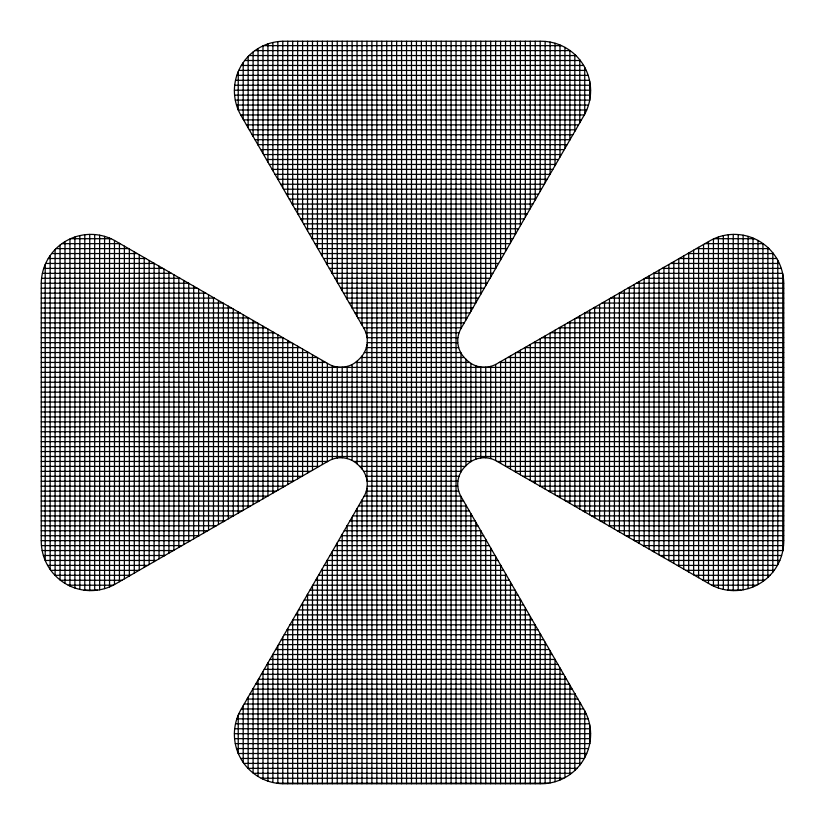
<?xml version="1.0" encoding="UTF-8"?>
<svg xmlns="http://www.w3.org/2000/svg" width="825" height="825" viewBox="0 0 825 825"><rect width="100%" height="100%" fill="white"/><g stroke="black" fill="none" stroke-linecap="round" stroke-linejoin="round"><path stroke-width="1.24" d="M263.484 45.653L561.516 45.653M254.935 50.603L570.065 50.603M249.088 55.553L575.912 55.553M244.716 60.503L580.284 60.503M241.343 65.453L583.657 65.453M238.776 70.403L586.224 70.403M236.847 75.353L588.153 75.353M235.507 80.303L589.493 80.303M234.702 85.253L590.298 85.253M234.403 90.203L590.597 90.203M234.589 95.153L590.411 95.153M235.29 100.103L589.71 100.103M236.507 105.053L588.493 105.053M238.291 110.003L586.709 110.003M240.714 114.953L584.286 114.953M243.571 119.903L581.429 119.903M246.428 124.853L578.572 124.853M249.284 129.803L575.716 129.803M252.141 134.753L572.859 134.753M254.997 139.703L570.003 139.703M257.854 144.653L567.146 144.653M260.721 149.603L564.279 149.603M263.577 154.553L561.423 154.553M266.434 159.503L558.566 159.503M269.29 164.453L555.71 164.453M272.147 169.403L552.853 169.403M275.003 174.353L549.997 174.353M277.86 179.303L547.14 179.303M280.717 184.253L544.283 184.253M283.583 189.203L541.417 189.203M286.44 194.153L538.56 194.153M289.297 199.103L535.703 199.103M292.153 204.053L532.847 204.053M295.01 209.003L529.99 209.003M297.866 213.953L527.134 213.953M300.723 218.903L524.277 218.903M303.579 223.853L521.421 223.853M306.446 228.803L518.554 228.803M309.303 233.753L515.697 233.753M70.558 238.703L110.942 238.703M312.159 238.703L512.841 238.703M714.058 238.703L754.442 238.703M61.927 243.653L120.048 243.653M315.016 243.653L509.984 243.653M704.952 243.653L763.073 243.653M56.038 248.603L128.618 248.603M317.873 248.603L507.127 248.603M696.382 248.603L768.962 248.603M51.645 253.553L137.197 253.553M320.729 253.553L504.271 253.553M687.803 253.553L773.355 253.553M48.262 258.503L145.767 258.503M323.586 258.503L501.414 258.503M679.233 258.503L776.738 258.503M45.664 263.453L154.337 263.453M326.442 263.453L498.558 263.453M670.663 263.453L779.336 263.453M43.735 268.403L162.917 268.403M329.309 268.403L495.691 268.403M662.083 268.403L781.265 268.403M42.384 273.353L171.487 273.353M332.166 273.353L492.834 273.353M653.513 273.353L782.616 273.353M41.57 278.303L180.067 278.303M335.022 278.303L489.978 278.303M644.933 278.303L783.43 278.303M41.25 283.253L188.636 283.253M337.879 283.253L487.121 283.253M636.364 283.253L783.75 283.253M41.25 288.203L197.206 288.203M340.735 288.203L484.265 288.203M627.794 288.203L783.75 288.203M41.25 293.153L205.786 293.153M343.592 293.153L481.408 293.153M619.214 293.153L783.75 293.153M41.25 298.103L214.356 298.103M346.448 298.103L478.552 298.103M610.644 298.103L783.75 298.103M41.25 303.053L222.936 303.053M349.315 303.053L475.685 303.053M602.064 303.053L783.75 303.053M41.25 308.003L231.505 308.003M352.172 308.003L472.828 308.003M593.495 308.003L783.75 308.003M41.25 312.953L240.075 312.953M355.028 312.953L469.972 312.953M584.925 312.953L783.75 312.953M41.25 317.903L248.655 317.903M357.885 317.903L467.115 317.903M576.345 317.903L783.75 317.903M41.25 322.853L257.225 322.853M360.742 322.853L464.258 322.853M567.775 322.853L783.75 322.853M41.25 327.803L265.794 327.803M363.598 327.803L461.402 327.803M559.206 327.803L783.75 327.803M41.25 332.753L274.374 332.753M365.929 332.753L459.071 332.753M550.626 332.753L783.75 332.753M41.25 337.703L282.944 337.703M367.073 337.703L457.927 337.703M542.056 337.703L783.75 337.703M41.25 342.653L291.524 342.653M367.197 342.653L457.803 342.653M533.476 342.653L783.75 342.653M41.25 347.603L300.094 347.603M366.31 347.603L458.69 347.603M524.906 347.603L783.75 347.603M41.25 352.553L308.663 352.553M364.289 352.553L460.711 352.553M516.337 352.553L783.75 352.553M41.25 357.503L317.243 357.503M360.772 357.503L464.228 357.503M507.757 357.503L783.75 357.503M41.25 362.453L325.813 362.453M355.451 362.453L469.549 362.453M499.187 362.453L783.75 362.453M41.25 367.403L783.75 367.403M41.25 372.353L783.75 372.353M41.25 377.303L783.75 377.303M41.25 382.253L783.75 382.253M41.25 387.203L783.75 387.203M41.25 392.153L783.75 392.153M41.25 397.103L783.75 397.103M41.25 402.053L783.75 402.053M41.25 407.003L783.75 407.003M41.25 411.953L783.75 411.953M41.25 416.903L783.75 416.903M41.25 421.853L783.75 421.853M41.25 426.803L783.75 426.803M41.25 431.753L783.75 431.753M41.25 436.703L783.75 436.703M41.25 441.653L783.75 441.653M41.25 446.603L783.75 446.603M41.25 451.553L783.75 451.553M41.25 456.503L783.75 456.503M41.25 461.453L327.711 461.453M353.832 461.453L471.168 461.453M497.289 461.453L783.75 461.453M41.25 466.403L319.141 466.403M359.7 466.403L465.3 466.403M505.859 466.403L783.75 466.403M41.25 471.353L310.561 471.353M363.66 471.353L461.34 471.353M514.439 471.353L783.75 471.353M41.25 476.303L301.991 476.303M365.97 476.303L459.03 476.303M523.009 476.303L783.75 476.303M41.25 481.253L293.422 481.253M367.094 481.253L457.906 481.253M531.578 481.253L783.75 481.253M41.25 486.203L284.842 486.203M367.187 486.203L457.813 486.203M540.158 486.203L783.75 486.203M41.25 491.153L276.272 491.153M366.279 491.153L458.721 491.153M548.728 491.153L783.75 491.153M41.25 496.103L267.692 496.103M364.227 496.103L460.773 496.103M557.308 496.103L783.75 496.103M41.25 501.053L259.122 501.053M361.371 501.053L463.629 501.053M565.878 501.053L783.75 501.053M41.25 506.003L250.553 506.003M358.514 506.003L466.486 506.003M574.447 506.003L783.75 506.003M41.25 510.953L241.972 510.953M355.657 510.953L469.343 510.953M583.028 510.953L783.75 510.953M41.25 515.903L233.403 515.903M352.801 515.903L472.199 515.903M591.597 515.903L783.75 515.903M41.25 520.853L224.833 520.853M349.944 520.853L475.056 520.853M600.167 520.853L783.75 520.853M41.25 525.803L216.253 525.803M347.088 525.803L477.912 525.803M608.747 525.803L783.75 525.803M41.25 530.753L207.683 530.753M344.231 530.753L480.769 530.753M617.317 530.753L783.75 530.753M41.25 535.703L199.103 535.703M341.364 535.703L483.636 535.703M625.897 535.703L783.75 535.703M41.25 540.653L190.534 540.653M338.508 540.653L486.492 540.653M634.466 540.653L783.75 540.653M41.456 545.603L181.964 545.603M335.651 545.603L489.349 545.603M643.036 545.603L783.544 545.603M42.158 550.553L173.384 550.553M332.795 550.553L492.205 550.553M651.616 550.553L782.842 550.553M43.395 555.503L164.814 555.503M329.938 555.503L495.062 555.503M660.186 555.503L781.605 555.503M156.234 560.453L45.189 560.453L45.189 264.547M327.082 560.453L497.918 560.453M668.766 560.453L779.811 560.453M47.623 565.403L147.665 565.403M324.225 565.403L500.775 565.403M677.335 565.403L777.377 565.403M50.81 570.353L139.095 570.353M321.368 570.353L503.632 570.353M685.905 570.353L774.19 570.353M54.966 575.303L130.515 575.303M318.502 575.303L506.498 575.303M694.485 575.303L770.034 575.303M60.452 580.253L121.945 580.253M315.645 580.253L509.355 580.253M703.055 580.253L764.548 580.253M68.258 585.203L113.242 585.203M312.788 585.203L512.212 585.203M711.758 585.203L756.742 585.203M84.067 590.153L97.433 590.153M309.932 590.153L515.068 590.153M727.567 590.153L740.933 590.153M307.075 595.103L517.925 595.103M304.219 600.053L520.781 600.053M301.362 605.003L523.638 605.003M298.506 609.953L526.494 609.953M295.639 614.903L529.361 614.903M292.782 619.853L532.218 619.853M289.926 624.803L535.074 624.803M287.069 629.753L537.931 629.753M284.213 634.703L540.788 634.703M281.356 639.653L543.644 639.653M278.499 644.603L546.501 644.603M275.643 649.553L549.357 649.553M272.776 654.503L552.224 654.503M269.919 659.453L555.081 659.453M267.063 664.403L557.937 664.403M264.206 669.353L560.794 669.353M261.35 674.303L563.65 674.303M258.493 679.253L566.507 679.253M255.637 684.203L569.363 684.203M252.77 689.153L572.23 689.153M249.913 694.103L575.087 694.103M247.057 699.053L577.943 699.053M244.2 704.003L580.8 704.003M241.343 708.953L583.657 708.953M238.776 713.903L586.224 713.903M236.847 718.853L588.153 718.853M235.507 723.803L589.493 723.803M234.702 728.753L590.298 728.753M234.403 733.703L590.597 733.703M234.589 738.653L590.411 738.653M235.29 743.603L589.71 743.603M236.507 748.553L588.493 748.553M238.291 753.503L586.709 753.503M240.714 758.453L584.286 758.453M243.891 763.403L581.109 763.403M248.016 768.353L576.984 768.353M253.481 773.303L571.519 773.303M261.226 778.253L563.774 778.253M276.55 783.203L548.45 783.203M782.739 273.941L782.739 551.059M777.789 260.339L777.789 564.661M772.839 252.893L772.839 572.107M767.889 247.583L767.889 577.417M762.939 243.561L762.939 581.439M757.989 240.457L757.989 584.543M753.039 238.095L753.039 586.905M748.089 236.373L748.089 588.627M743.139 235.197L743.139 589.803M738.189 234.547L738.189 590.452M733.239 234.403L733.239 590.597M728.289 234.754L728.289 590.246M723.339 235.61L723.339 589.39M718.389 237.002L718.389 587.998M713.439 238.982L713.439 586.018M708.489 241.612L708.489 583.388M703.539 244.468L703.539 580.532M698.589 247.325L698.589 577.675M693.639 250.181L693.639 574.819M688.689 253.038L688.689 571.962M683.739 255.905L683.739 569.095M678.789 258.761L678.789 566.239M673.839 261.618L673.839 563.382M668.889 264.474L668.889 560.526M663.939 267.331L663.939 557.669M658.989 270.188L658.989 554.812M654.039 273.044L654.039 551.956M649.089 275.911L649.089 549.089M644.139 278.767L644.139 546.232M639.189 281.624L639.189 543.376M634.239 284.481L634.239 540.519M629.289 287.337L629.289 537.663M624.339 290.194L624.339 534.806M619.389 293.05L619.389 531.95M614.439 295.907L614.439 529.093M609.489 298.774L609.489 526.226M604.539 301.63L604.539 523.37M599.589 304.487L599.589 520.513M594.639 307.343L594.639 517.657M589.689 81.263L589.689 100.237M589.689 310.2L589.689 514.8M589.689 724.762L589.689 743.738M584.739 67.372L584.739 114.128M584.739 313.057L584.739 511.943M584.739 710.872L584.739 757.628M579.789 59.864L579.789 122.75M579.789 315.913L579.789 509.087M579.789 702.25L579.789 765.136M574.839 54.522L574.839 131.319M574.839 318.77L574.839 506.23M574.839 693.681L574.839 770.478M569.889 50.48L569.889 139.899M569.889 321.637L569.889 503.363M569.889 685.101L569.889 774.52M564.939 47.365L564.939 148.469M564.939 324.493L564.939 500.507M564.939 676.531L564.939 777.635M559.989 44.993L559.989 157.039M559.989 327.35L559.989 497.65M559.989 667.961L559.989 780.007M555.039 43.251L555.039 165.619M555.039 330.206L555.039 494.794M555.039 659.381L555.039 781.749M550.089 42.075L550.089 174.188M550.089 333.063L550.089 491.937M550.089 650.812L550.089 782.925M545.139 41.415L545.139 182.768M545.139 335.919L545.139 489.081M545.139 642.232L545.139 783.585M540.189 41.25L540.189 191.338M540.189 338.776L540.189 486.224M540.189 633.662L540.189 783.75M535.239 41.25L535.239 199.908M535.239 341.632L535.239 483.368M535.239 625.092L535.239 783.75M530.289 41.25L530.289 208.488M530.289 344.499L530.289 480.501M530.289 616.512L530.289 783.75M525.339 41.25L525.339 217.057M525.339 347.356L525.339 477.644M525.339 607.942L525.339 783.75M520.389 41.25L520.389 225.638M520.389 350.213L520.389 474.787M520.389 599.363L520.389 783.75M515.439 41.25L515.439 234.207M515.439 353.069L515.439 471.931M515.439 590.793L515.439 783.75M510.489 41.25L510.489 242.777M510.489 355.926L510.489 469.074M510.489 582.223L510.489 783.75M505.539 41.25L505.539 251.357M505.539 358.782L505.539 466.218M505.539 573.643L505.539 783.75M500.589 41.25L500.589 259.927M500.589 361.639L500.589 463.361M500.589 565.073L500.589 783.75M495.639 41.25L495.639 268.496M495.639 364.475L495.639 460.525M495.639 556.504L495.639 783.75M490.689 41.25L490.689 277.076M490.689 366.403L490.689 458.597M490.689 547.924L490.689 783.75M485.739 41.25L485.739 285.646M485.739 367.218L485.739 457.782M485.739 539.354L485.739 783.75M480.789 41.25L480.789 294.226M480.789 367.032L480.789 457.968M480.789 530.774L480.789 783.75M475.839 41.25L475.839 302.796M475.839 365.805L475.839 459.195M475.839 522.204L475.839 783.75M470.889 41.25L470.889 311.365M470.889 363.371L470.889 461.629M470.889 513.635L470.889 783.75M465.939 41.25L465.939 319.945M465.939 359.205L465.939 465.795M465.939 505.055L465.939 783.75M460.989 41.25L460.989 328.515M460.989 353.059L460.989 471.941M460.989 496.485L460.989 783.75M456.039 41.25L456.039 783.75M451.089 41.25L451.089 783.75M446.139 41.25L446.139 783.75M441.189 41.25L441.189 783.75M436.239 41.25L436.239 783.75M431.289 41.25L431.289 783.75M426.339 41.25L426.339 783.75M421.389 41.25L421.389 783.75M416.439 41.25L416.439 783.75M411.489 41.25L411.489 783.75M406.539 41.25L406.539 783.75M401.589 41.25L401.589 783.75M396.639 41.25L396.639 783.75M391.689 41.25L391.689 783.75M386.739 41.25L386.739 783.75M381.789 41.25L381.789 783.75M376.839 41.25L376.839 783.75M371.889 41.25L371.889 783.75M366.939 41.25L366.939 336.765M366.939 344.819L366.939 480.181M366.939 488.235L366.939 783.75M361.989 41.25L361.989 325.009M361.989 356.07L361.989 468.93M361.989 499.991L361.989 783.75M357.039 41.25L357.039 316.439M357.039 361.185L357.039 463.815M357.039 508.561L357.039 783.75M352.089 41.25L352.089 307.859M352.089 364.537L352.089 460.463M352.089 517.141L352.089 783.75M347.139 41.25L347.139 299.289M347.139 366.434L347.139 458.566M347.139 525.711L347.139 783.75M342.189 41.25L342.189 290.72M342.189 367.228L342.189 457.772M342.189 534.28L342.189 783.75M337.239 41.25L337.239 282.14M337.239 367.012L337.239 457.988M337.239 542.86L337.239 783.75M332.289 41.25L332.289 273.57M332.289 365.764L332.289 459.236M332.289 551.43L332.289 783.75M327.339 41.25L327.339 264.99M327.339 363.33L327.339 461.67M327.339 560.01L327.339 783.75M322.389 41.25L322.389 256.42M322.389 360.473L322.389 464.527M322.389 568.58L322.389 783.75M317.439 41.25L317.439 247.851M317.439 357.617L317.439 467.383M317.439 577.149L317.439 783.75M312.489 41.25L312.489 239.271M312.489 354.76L312.489 470.24M312.489 585.729L312.489 783.75M307.539 41.25L307.539 230.701M307.539 351.904L307.539 473.096M307.539 594.299L307.539 783.75M302.589 41.25L302.589 222.131M302.589 349.047L302.589 475.953M302.589 602.869L302.589 783.75M297.639 41.25L297.639 213.551M297.639 346.18L297.639 478.82M297.639 611.449L297.639 783.75M292.689 41.25L292.689 204.982M292.689 343.324L292.689 481.676M292.689 620.018L292.689 783.75M287.739 41.25L287.739 196.402M287.739 340.467L287.739 484.533M287.739 628.598L287.739 783.75M282.789 41.26L282.789 187.832M282.789 337.611L282.789 487.389M282.789 637.168L282.789 783.74M277.839 41.621L277.839 179.262M277.839 334.754L277.839 490.246M277.839 645.738L277.839 783.379M272.889 42.488L272.889 170.682M272.889 331.897L272.889 493.103M272.889 654.318L272.889 782.512M267.939 43.89L267.939 162.112M267.939 329.041L267.939 495.959M267.939 662.887L267.939 781.11M262.989 45.88L262.989 153.532M262.989 326.174L262.989 498.826M262.989 671.467L262.989 779.12M258.039 48.541L258.039 144.963M258.039 323.317L258.039 501.683M258.039 680.037L258.039 776.459M253.089 52.006L253.089 136.393M253.089 320.461L253.089 504.539M253.089 688.607L253.089 772.994M248.139 56.523L248.139 127.813M248.139 317.604L248.139 507.396M248.139 697.187L248.139 768.477M243.189 62.587L243.189 119.243M243.189 314.748L243.189 510.252M243.189 705.757L243.189 762.413M238.239 71.631L238.239 109.869M238.239 311.891L238.239 513.109M238.239 715.131L238.239 753.369M233.289 309.035L233.289 515.965M228.339 306.178L228.339 518.822M223.389 303.311L223.389 521.689M218.439 300.455L218.439 524.545M213.489 297.598L213.489 527.402M208.539 294.742L208.539 530.258M203.589 291.885L203.589 533.115M198.639 289.028L198.639 535.972M193.689 286.172L193.689 538.828M188.739 283.315L188.739 541.685M183.789 280.448L183.789 544.552M178.839 277.592L178.839 547.408M173.889 274.735L173.889 550.265M168.939 271.879L168.939 553.121M163.989 269.022L163.989 555.978M159.039 266.166L159.039 558.834M154.089 263.309L154.089 561.691M149.139 260.452L149.139 564.548M144.189 257.586L144.189 567.414M139.239 254.729L139.239 570.271M134.289 251.873L134.289 573.127M129.339 249.016L129.339 575.984M124.389 246.159L124.389 578.841M119.439 243.303L119.439 581.697M114.489 240.457L114.489 584.543M109.539 238.095L109.539 586.905M104.589 236.373L104.589 588.627M99.639 235.197L99.639 589.803M94.689 234.547L94.689 590.452M89.739 234.403L89.739 590.597M84.789 234.754L84.789 590.246M79.839 235.61L79.839 589.39M74.889 237.002L74.889 587.998M69.939 238.982L69.939 586.018M64.989 241.632L64.989 583.368M60.039 245.077L60.039 579.923M55.089 249.562L55.089 575.438M50.139 255.595L50.139 569.405M363.949 496.588L241.024 709.5A49.5 49.5 0 0 0 283.893 783.75L541.107 783.75A49.5 49.5 0 0 0 583.976 709.5L461.051 496.588A24.75 24.75 0 0 1 465.197 466.496A75.446 75.446 0 0 0 466.496 465.197A24.75 24.75 0 0 1 496.588 461.051L709.5 583.976A49.5 49.5 0 0 0 783.75 541.107L783.75 283.893A49.5 49.5 0 0 0 709.5 241.024L496.588 363.949A24.75 24.75 0 0 1 466.496 359.803A75.446 75.446 0 0 0 465.197 358.504A24.75 24.75 0 0 1 461.051 328.412L583.976 115.5A49.5 49.5 0 0 0 541.107 41.25L283.893 41.25A49.5 49.5 0 0 0 241.024 115.5L363.949 328.412A24.75 24.75 0 0 1 359.803 358.504A75.446 75.446 0 0 0 358.504 359.803A24.75 24.75 0 0 1 328.412 363.949L115.5 241.024A49.5 49.5 0 0 0 41.25 283.893L41.25 541.107A49.5 49.5 0 0 0 115.5 583.976L328.412 461.051A24.75 24.75 0 0 1 358.504 465.197A75.446 75.446 0 0 0 359.803 466.496A24.75 24.75 0 0 1 363.949 496.588"/></g></svg>
